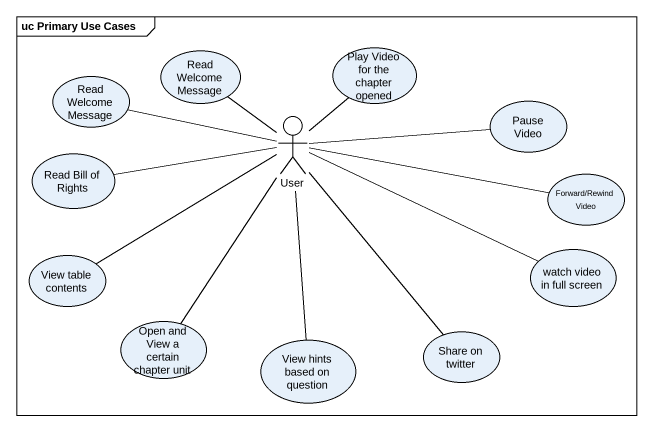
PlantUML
@startuml
mainframe uc Primary Use Cases
usecase "Read Welcome Message" as Read_Welcome_Message
usecase "Play Video for the chapter opened" as Play_Video_for_the_chapter
usecase "Read Welcome Message" as Read_Welcome_Message_2
actor User
usecase "Pause Video" as Pause_Video
usecase "Read Bill of Rights" as Read_Bill_of_Rights
usecase "Forward/Rewind Video" as Forward_Rewind_Video
usecase "View table contents" as View_table_contents
usecase "watch video in full screen" as watch_video_in_full_screen
usecase "Open and View a certain chapter unit" as Open_and_View_a_certain
usecase "View hints based on question" as View_hints_based_on_question
usecase "Share on twitter" as Share_on_twitter
Read_Welcome_Message -- User
Play_Video_for_the_chapter -- User
Read_Welcome_Message_2 -right- User
Pause_Video -left- User
Read_Bill_of_Rights -right- User
Forward_Rewind_Video -left- User
View_table_contents -right- User
watch_video_in_full_screen -left- User
Open_and_View_a_certain -up- User
View_hints_based_on_question -up- User
Share_on_twitter -up- User
@enduml
